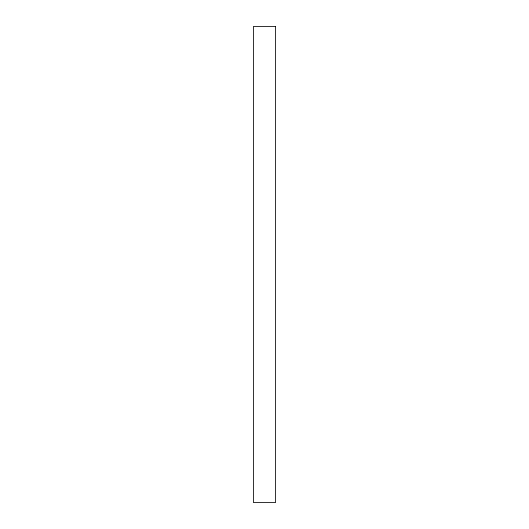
<?xml version="1.0" encoding="UTF-8"?>
<svg xmlns="http://www.w3.org/2000/svg" width="529" height="529" viewBox="0 0 529 529"><rect width="100%" height="100%" fill="white"/><g stroke="black" fill="none" stroke-linecap="round" stroke-linejoin="round"><path stroke-width="0.79" d="M275.556 26.45L253.444 26.45L253.444 502.55L275.556 502.55L275.556 26.45"/></g></svg>
